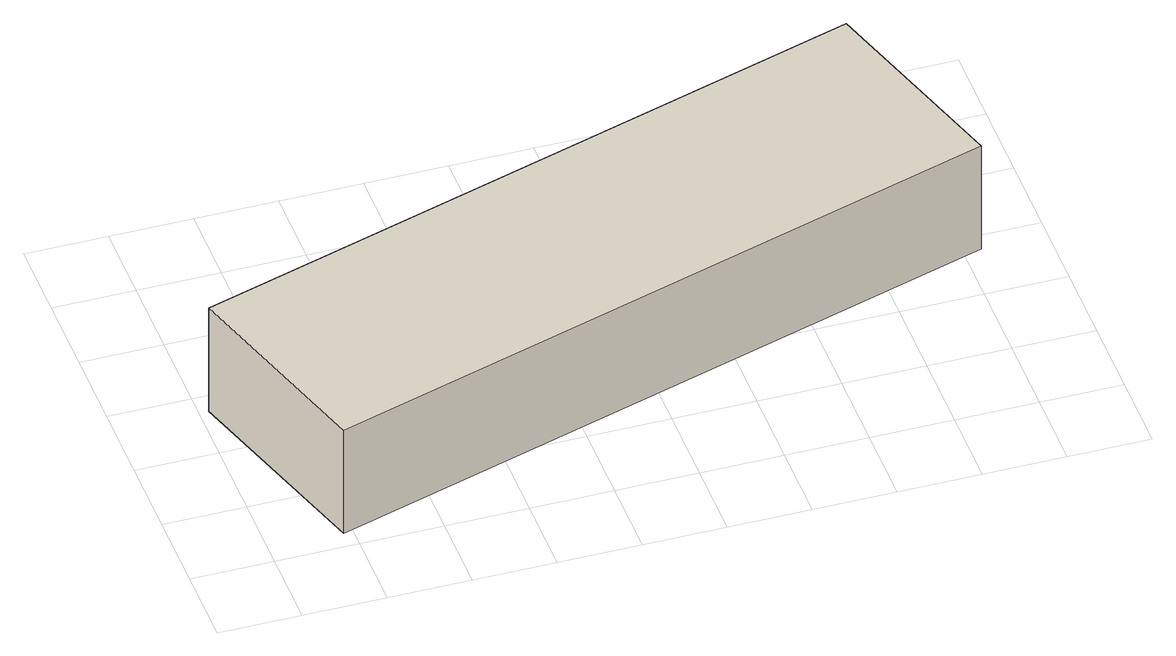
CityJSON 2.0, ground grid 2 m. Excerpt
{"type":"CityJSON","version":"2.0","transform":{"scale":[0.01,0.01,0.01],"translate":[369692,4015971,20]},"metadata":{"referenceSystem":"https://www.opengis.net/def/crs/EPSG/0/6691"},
"CityObjects":{
"building1":{"type":"Building","attributes":{"枝番":1,"利根川水系渡良瀬川洪水浸水想定区域（計画規模）.規模":"L1","利根川水系渡良瀬川洪水浸水想定区域（計画規模）.浸水ランク":"2","利根川水系渡良瀬川洪水浸水想定区域（計画規模）.浸水深":2.47,"利根川水系渡良瀬川洪水浸水想定区域（計画規模）.継続時間":60.8,"利根川水系渡良瀬川洪水浸水想定区域（想定最大規模）.規模":"L2","利根川水系渡良瀬川洪水浸水想定区域（想定最大規模）.浸水ランク":"3","利根川水系渡良瀬川洪水浸水想定区域（想定最大規模）.浸水深":4.55,"利根川水系渡良瀬川洪水浸水想定区域（想定最大規模）.継続時間":93.4,"利根川水系旗川洪水浸水想定区域（計画規模）.規模":"L1","利根川水系旗川洪水浸水想定区域（計画規模）.浸水ランク":"2","利根川水系旗川洪水浸水想定区域（計画規模）.浸水深":1.57,"利根川水系旗川洪水浸水想定区域（想定最大規模）.規模":"L2","利根川水系旗川洪水浸水想定区域（想定最大規模）.浸水ランク":"3","利根川水系旗川洪水浸水想定区域（想定最大規模）.浸水深":4.26,"利根川水系秋山川洪水浸水想定区域（計画規模）.規模":"L1","利根川水系秋山川洪水浸水想定区域（計画規模）.浸水ランク":"2","利根川水系秋山川洪水浸水想定区域（計画規模）.浸水深":1.03,"利根川水系秋山川洪水浸水想定区域（想定最大規模）.規模":"L2","利根川水系秋山川洪水浸水想定区域（想定最大規模）.浸水ランク":"3","利根川水系秋山川洪水浸水想定区域（想定最大規模）.浸水深":4.25,"BuildingDetails.prefecture":"10","BuildingDetails.city":"10207"},"geometry":[{"type":"Solid","lod":"1","boundaries":[[[[0,1,2,3]],[[2,4,5,3]],[[1,6,4,2]],[[0,7,6,1]],[[3,5,7,0]],[[4,6,7,5]]]]}]}
},
"vertices":[
[23,546,69],[1688,1054,69],[1842,552,69],[177,44,69],[1842,552,369],[177,44,369],[1688,1054,369],[23,546,369]
]}
